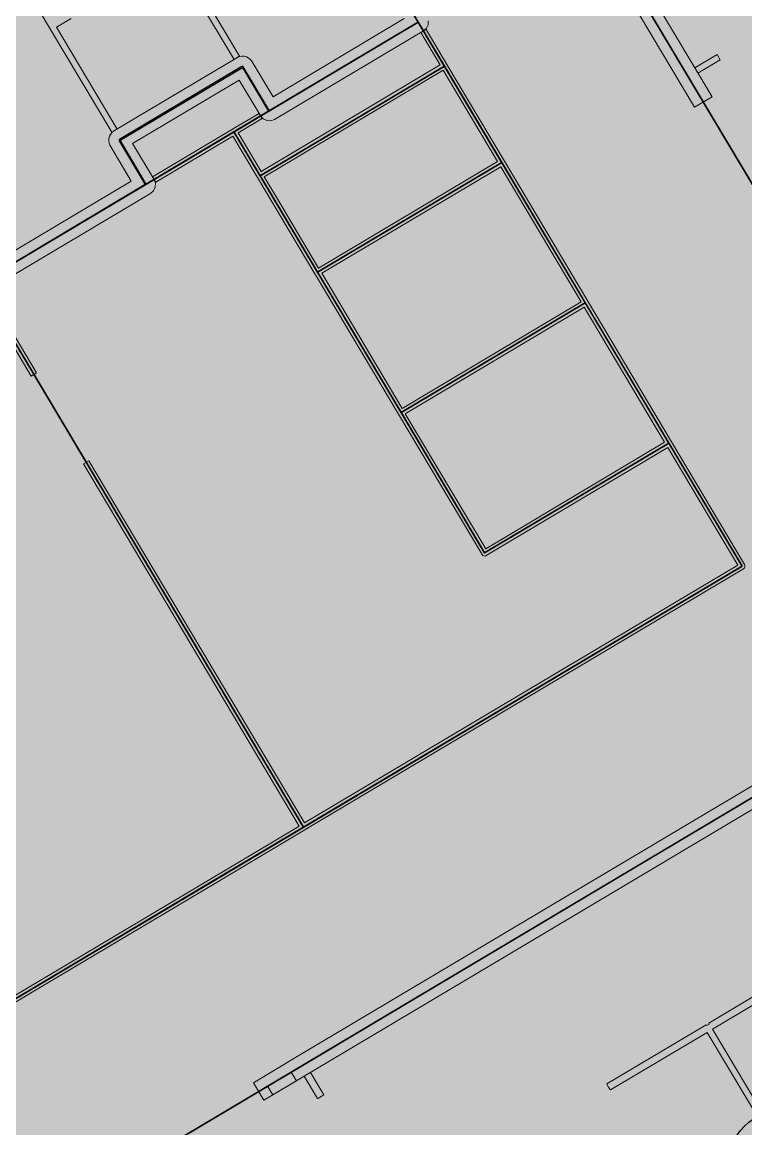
# Model space of a CAD drawing. Header units: millimetres. Extents: x 0 to 312583, y -208103 to 25097.
# Drawn here: x 172934 to 180022, y -124283 to -113442 of the extents above; entities that cross this region are included whole.
import ezdxf

# ---------------------------------------------------------------- set-up
doc = ezdxf.new("R2010")
doc.units = ezdxf.units.MM
doc.linetypes.add('Solid', pattern=[0])
for name, color, linetype, lineweight in [('Inner Walls', 5, 'Solid', 0), ('One-Bedroom Apartment', 1, 'Solid', 35), ('Room Objects', 47, 'Solid', 15), ('Room Walls', 47, 'Solid', 35), ('Service Area', 252, 'Solid', 25), ('Three-Bedroom Apartment', 151, 'Solid', 25)]:
    doc.layers.add(name, color=color, linetype=linetype, lineweight=lineweight)

msp = doc.modelspace()

# ---------------------------------------------------------------- hatches: boundary and pattern name
at = {"layer": 'One-Bedroom Apartment', "linetype": 'Solid', "lineweight": 25}
for points in [[(169644, -113522), (167802, -110429), (173989, -106745), (173989, -106745), (175830, -109838), (174972, -110351), (176813, -113443), (175356, -114311), (175100, -113881), (175099, -113879), (175098, -113878), (175096, -113877), (175094, -113876), (175092, -113876), (175090, -113876), (175088, -113877), (175087, -113877), (173888, -114591), (173886, -114592), (173885, -114593), (173884, -114595), (173883, -114597), (173883, -114599), (173883, -114601), (173884, -114603), (173884, -114605), (174140, -115034), (174140, -115034), (171485, -116615), (171485, -116615)], [(180373, -115513), (178531, -112420), (179988, -111553), (179988, -111553), (180243, -111983), (180245, -111984), (180246, -111985), (180248, -111987), (180250, -111987), (180251, -111987), (180253, -111987), (180255, -111987), (180257, -111986), (181456, -111272), (181457, -111271), (181459, -111270), (181460, -111268), (181460, -111266), (181461, -111264), (181461, -111262), (181460, -111260), (181459, -111259), (181203, -110829), (183858, -109248), (183858, -109248), (185700, -112342), (187542, -115435), (182215, -118607), (182215, -118607)]]:
    msp.add_hatch(color=250, dxfattribs=at).paths.add_polyline_path(points, flags=0)
at = {"layer": 'Room Objects', "linetype": 'Solid', "lineweight": 0}
msp.add_hatch(color=5, dxfattribs=at).paths.add_polyline_path([(175569, -123727), (175620, -123813), (175620, -123813), (175388, -123951), (175337, -123865), (175337, -123865)], flags=0)
at = {"layer": 'Service Area', "linetype": 'Solid', "lineweight": 25}
for points in [[(179985, -118771), (174972, -110351), (176690, -109328), (182726, -119466), (169151, -127548), (168128, -125830)], [(172517, -116001), (176813, -113443), (176813, -113443), (175008, -114518), (175264, -114947), (175827, -115892), (176645, -117267), (177464, -118642), (179268, -117568), (179985, -118771), (175689, -121328)], [(177069, -113873), (175264, -114947), (175008, -114518), (176813, -113443)], [(175092, -113886), (175347, -114316), (174149, -115029), (173893, -114599)], [(177631, -114818), (175827, -115892), (175264, -114947), (177069, -113873)], [(178450, -116193), (176645, -117267), (175827, -115892), (177631, -114818)], [(172517, -116001), (175689, -121328), (174657, -121942), (172681, -123119), (169509, -117792), (171485, -116615)], [(179268, -117568), (177464, -118642), (176645, -117267), (178450, -116193)]]:
    msp.add_hatch(color=254, dxfattribs=at).paths.add_polyline_path(points, flags=0)
at = {"layer": 'Three-Bedroom Apartment', "linetype": 'Solid', "lineweight": 25}
msp.add_hatch(color=150, dxfattribs=at).paths.add_polyline_path([(175587, -130932), (174006, -128277), (174522, -127970), (174523, -127969), (174525, -127967), (174526, -127966), (174526, -127964), (174527, -127962), (174527, -127960), (174526, -127958), (174525, -127956), (172939, -125293), (175680, -123661), (178774, -121819), (181867, -119977), (181867, -119977), (183197, -122211), (189384, -118528), (189384, -118528), (191225, -121621), (186560, -124399), (186560, -124399), (186355, -124056), (186354, -124054), (186352, -124053), (186351, -124052), (186349, -124051), (186347, -124051), (186345, -124051), (186343, -124051), (186341, -124052), (184829, -124952), (184827, -124954), (184826, -124955), (184825, -124957), (184824, -124959), (184824, -124960), (184824, -124962), (184825, -124964), (184825, -124966), (184979, -125224), (184979, -125225), (184991, -125240), (184992, -125242), (185007, -125255), (185008, -125256), (185025, -125266), (185027, -125267), (185045, -125274), (185047, -125274), (185067, -125277), (185069, -125277), (185086, -125277), (185039, -125305), (181945, -127146), (178852, -128988)], flags=0)

# ---------------------------------------------------------------- linework, layer by layer
at = {"layer": 'Inner Walls', "color": 47, "linetype": 'Solid', "lineweight": 15}
for p, q in [((179520, -114276), (178445, -112471)), ((178668, -112455), (179691, -114173)), ((175391, -114173), (176676, -113408)), ((176910, -113468), (176893, -113503)), ((176912, -113429), (176910, -113468)), ((176864, -113529), (175407, -114396)), ((176893, -113503), (176864, -113529)), ((173837, -114505), (175035, -113791)), ((175035, -113791), (175044, -113787)), ((175044, -113787), (175046, -113786)), ((175046, -113786), (175064, -113779)), ((175064, -113779), (175066, -113779)), ((175066, -113779), (175086, -113776)), ((175086, -113776), (175088, -113776)), ((175088, -113776), (175107, -113777)), ((175107, -113777), (175109, -113777)), ((175109, -113777), (175128, -113782)), ((175128, -113782), (175130, -113783)), ((175130, -113783), (175148, -113791)), ((175148, -113791), (175149, -113792)), ((175149, -113792), (175165, -113804)), ((175165, -113804), (175167, -113805)), ((175167, -113805), (175180, -113820)), ((175180, -113820), (175181, -113822)), ((175181, -113822), (175186, -113830)), ((175186, -113830), (175391, -114173)), ((175060, -114010), (174016, -114631)), ((175270, -114362), (175060, -114010)), ((179691, -114173), (179520, -114276)), ((175296, -114391), (175270, -114362)), ((175331, -114407), (175296, -114391)), ((175370, -114409), (175331, -114407)), ((175407, -114396), (175370, -114409)), ((173783, -114604), (173784, -114584)), ((173784, -114582), (173789, -114563)), ((173784, -114584), (173784, -114582)), ((173789, -114563), (173790, -114561)), ((173790, -114561), (173798, -114543)), ((173798, -114543), (173799, -114542)), ((173799, -114542), (173811, -114526)), ((173811, -114526), (173812, -114525)), ((173812, -114525), (173827, -114512)), ((173827, -114512), (173829, -114510)), ((173829, -114510), (173837, -114505)), ((173783, -114605), (173783, -114604)), ((173786, -114625), (173783, -114605)), ((173786, -114627), (173786, -114625)), ((173793, -114645), (173786, -114627)), ((173794, -114647), (173793, -114645)), ((173798, -114656), (173794, -114647)), ((174003, -115000), (173798, -114656)), ((174016, -114631), (174226, -114983)), ((171649, -116401), (174003, -115000)), ((174226, -114983), (174239, -115020)), ((174191, -115120), (171733, -116584)), ((174220, -115094), (174191, -115120)), ((174237, -115059), (174220, -115094)), ((174239, -115020), (174237, -115059)), ((175629, -123575), (181816, -119891)), ((181832, -120115), (178825, -121905)), ((178825, -121905), (175302, -124002)), ((175200, -123831), (175629, -123575)), ((175302, -124002), (175200, -123831))]:
    msp.add_line(p, q, dxfattribs=at)
at = {"layer": 'One-Bedroom Apartment', "color": 250, "linetype": 'Solid', "lineweight": 25}
for p, q in [((174972, -110351), (176813, -113443)), ((180373, -115513), (178531, -112420)), ((176813, -113443), (175356, -114311)), ((175087, -113877), (173888, -114591)), ((175088, -113877), (175087, -113877)), ((175090, -113876), (175088, -113877)), ((175092, -113876), (175090, -113876)), ((175094, -113876), (175092, -113876)), ((175096, -113877), (175094, -113876)), ((175098, -113878), (175096, -113877)), ((175099, -113879), (175098, -113878)), ((175100, -113881), (175099, -113879)), ((175356, -114311), (175100, -113881)), ((173884, -114595), (173883, -114597)), ((173883, -114597), (173883, -114599)), ((173883, -114599), (173883, -114601)), ((173883, -114601), (173884, -114603)), ((173885, -114593), (173884, -114595)), ((173884, -114603), (173884, -114605)), ((173884, -114605), (174140, -115034)), ((173886, -114592), (173885, -114593)), ((173888, -114591), (173886, -114592)), ((174140, -115034), (171485, -116615))]:
    msp.add_line(p, q, dxfattribs=at)
msp.add_point((174140, -115034), dxfattribs=at)
at = {"layer": 'Room Objects', "color": 0, "linetype": 'Solid', "lineweight": 0}
for p, q in [((175337, -123865), (175569, -123727)), ((175569, -123727), (175620, -123813)), ((175388, -123951), (175337, -123865)), ((175620, -123813), (175388, -123951))]:
    msp.add_line(p, q, dxfattribs=at)
for p in [(175337, -123865), (175620, -123813)]:
    msp.add_point(p, dxfattribs=at)
at = {"layer": 'Room Walls', "color": 47, "linetype": 'Solid', "lineweight": 9}
for p, q in [((175010, -113807), (174417, -112811)), ((174468, -112780), (175061, -113776)), ((173203, -113498), (172998, -113154)), ((173811, -114520), (173203, -113498)), ((173414, -113408), (173270, -113493)), ((173270, -113493), (173863, -114490)), ((176838, -113545), (176890, -113514)), ((177027, -113862), (176838, -113545)), ((176890, -113514), (177094, -113858)), ((175061, -113776), (175010, -113807)), ((179523, -113890), (179740, -113760)), ((179771, -113812), (179553, -113941)), ((179740, -113760), (179771, -113812)), ((175275, -114906), (177027, -113862)), ((177058, -113914), (175305, -114958)), ((177109, -114000), (177058, -113914)), ((177094, -113858), (177417, -114400)), ((179553, -113941), (179523, -113890)), ((177590, -114808), (177109, -114000)), ((175019, -114476), (175255, -114336)), ((175255, -114336), (175285, -114387)), ((175285, -114387), (175049, -114528)), ((177417, -114400), (177657, -114803)), ((173863, -114490), (173811, -114520)), ((174211, -114957), (174993, -114492)), ((174998, -114559), (174242, -115009)), ((174993, -114492), (175019, -114476)), ((175238, -114963), (174998, -114559)), ((175049, -114528), (175275, -114906)), ((175837, -115851), (177590, -114808)), ((177621, -114859), (175868, -115903)), ((178409, -116182), (177621, -114859)), ((177657, -114803), (178476, -116177)), ((174242, -115009), (174211, -114957)), ((175801, -115908), (175238, -114963)), ((175305, -114958), (175428, -115164)), ((175428, -115164), (175837, -115851)), ((175816, -115933), (175801, -115908)), ((176620, -117282), (175816, -115933)), ((175868, -115903), (176656, -117226)), ((172594, -116071), (173075, -116879)), ((173023, -116910), (172542, -116102)), ((176656, -117226), (178409, -116182)), ((178476, -116177), (179294, -117552)), ((178439, -116234), (176686, -117278)), ((179227, -117557), (178439, -116234)), ((173075, -116879), (173023, -116910)), ((177438, -118657), (176620, -117282)), ((176686, -117278), (177474, -118601)), ((177474, -118601), (179227, -117557)), ((179258, -117609), (177479, -118668)), ((179943, -118760), (179258, -117609)), ((179294, -117552), (180010, -118755)), ((173535, -117769), (173586, -117738)), ((175648, -121318), (173535, -117769)), ((173586, -117738), (175699, -121287)), ((177446, -118666), (177438, -118657)), ((177457, -118671), (177446, -118666)), ((177468, -118672), (177457, -118671)), ((177479, -118668), (177468, -118672)), ((175699, -121287), (179943, -118760)), ((180000, -118796), (175730, -121339)), ((180009, -118788), (180000, -118796)), ((180014, -118778), (180009, -118788)), ((180010, -118755), (180014, -118766)), ((180014, -118766), (180014, -118778)), ((175704, -121354), (174673, -121968)), ((175368, -121484), (175648, -121318)), ((175730, -121339), (175704, -121354)), ((172691, -123078), (175368, -121484)), ((174673, -121968), (173081, -122916)), ((179659, -123247), (180606, -122683)), ((180642, -122744), (179695, -123307)), ((173081, -122916), (172696, -123145)), ((179638, -123271), (179664, -123256)), ((179664, -123256), (179659, -123247)), ((178660, -123842), (179633, -123263)), ((179643, -123338), (178696, -123902)), ((179633, -123263), (179638, -123271)), ((181792, -126947), (179643, -123338)), ((179695, -123307), (181843, -126916)), ((175697, -123767), (175723, -123752)), ((175828, -123986), (175697, -123767)), ((175723, -123752), (175736, -123744)), ((175736, -123744), (175740, -123742)), ((175740, -123742), (175749, -123736)), ((175749, -123736), (175757, -123731)), ((175757, -123731), (175888, -123950)), ((178665, -123851), (178660, -123842)), ((178678, -123873), (178665, -123851)), ((178691, -123894), (178678, -123873)), ((178696, -123902), (178691, -123894)), ((175836, -123981), (175828, -123986)), ((175864, -123965), (175836, -123981)), ((175879, -123956), (175864, -123965)), ((175888, -123950), (175879, -123956))]:
    msp.add_line(p, q, dxfattribs=at)
for p in [(174993, -114492), (175275, -114906), (175730, -121339), (175697, -123767), (175749, -123736)]:
    msp.add_point(p, dxfattribs=at)
at = {"layer": 'Service Area', "color": 254, "linetype": 'Solid', "lineweight": 25}
for p, q in [((176690, -109328), (182726, -119466)), ((179985, -118771), (174972, -110351)), ((172517, -116001), (176813, -113443)), ((176813, -113443), (175008, -114518)), ((175008, -114518), (176813, -113443)), ((176813, -113443), (177069, -113873)), ((173893, -114599), (175092, -113886)), ((175092, -113886), (175347, -114316)), ((177069, -113873), (175264, -114947)), ((175264, -114947), (177069, -113873)), ((177069, -113873), (177631, -114818)), ((175347, -114316), (174149, -115029)), ((175008, -114518), (175264, -114947)), ((175264, -114947), (175008, -114518)), ((174149, -115029), (173893, -114599)), ((177631, -114818), (175827, -115892)), ((175827, -115892), (177631, -114818)), ((177631, -114818), (178450, -116193)), ((175264, -114947), (175827, -115892)), ((175827, -115892), (175264, -114947)), ((175827, -115892), (176645, -117267)), ((176645, -117267), (175827, -115892)), ((172517, -116001), (175689, -121328)), ((175689, -121328), (172517, -116001)), ((178450, -116193), (176645, -117267)), ((176645, -117267), (178450, -116193)), ((178450, -116193), (179268, -117568)), ((176645, -117267), (177464, -118642)), ((177464, -118642), (176645, -117267)), ((177464, -118642), (179268, -117568)), ((179268, -117568), (177464, -118642)), ((179268, -117568), (179985, -118771)), ((168128, -125830), (179985, -118771)), ((179985, -118771), (175689, -121328)), ((182726, -119466), (169151, -127548)), ((175689, -121328), (174657, -121942)), ((174657, -121942), (172681, -123119))]:
    msp.add_line(p, q, dxfattribs=at)
msp.add_point((176813, -113443), dxfattribs=at)
at = {"layer": 'Three-Bedroom Apartment', "color": 150, "linetype": 'Solid', "lineweight": 25}
for p, q in [((178774, -121819), (181867, -119977)), ((175680, -123661), (178774, -121819)), ((172939, -125293), (175680, -123661))]:
    msp.add_line(p, q, dxfattribs=at)
at = {"layer": 'Three-Bedroom Apartment', "color": 7, "linetype": 'Solid', "lineweight": 25}
msp.add_circle((180434, -124681), 600, dxfattribs=at)

doc.saveas('drawing.dxf')
